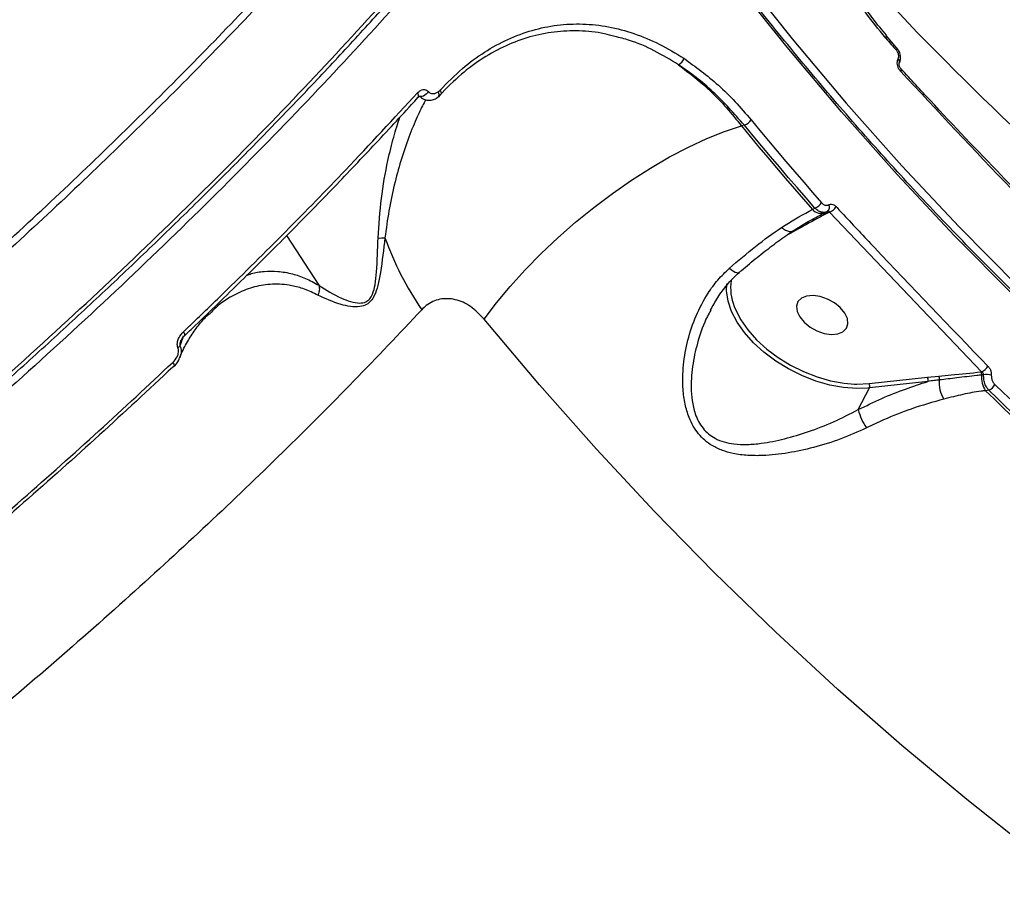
# Model space of a CAD drawing. Header units: millimetres. Extents: x -6523 to 7556, y -5559 to 6101.
# Drawn here: x 1804.3 to 1964, y -1715.6 to -1572.9 of the extents above; entities that cross this region are included whole.
import ezdxf

# ---------------------------------------------------------------- set-up
doc = ezdxf.new("R2010")
doc.units = ezdxf.units.MM
for name, color, linetype in [('DIKOM_ОБЪЕКТ', 7, 'Continuous'), ('DIKOM_РАЗМЕР_ЗОНА', 7, 'Continuous'), ('DIKOM_РАЗМЕР_ОБЪЕКТА', 7, 'Continuous')]:
    doc.layers.add(name, color=color, linetype=linetype)
doc.styles.add('style1', font='arial.ttf', dxfattribs={"width": 0.8})
doc.dimstyles.new('1-50', dxfattribs={"dimtxt": 300, "dimasz": 200, "dimexe": 100, "dimexo": 0, "dimgap": 100, "dimtad": 1, "dimtxsty": 'style1', "dimcen": 200, "dimclrd": 7, "dimclre": 7, "dimclrt": 7, "dimadec": 1, "dimazin": 2, "dimtfac": 1, "dimtmove": 0, "dimatfit": 2, "dimfxl": 0, "dimlwd": 25, "dimlwe": 18, "dimarcsym": 0})

# ---------------------------------------------------------------- blocks, each defined once
blk = doc.blocks.new('*D10')
at = {"layer": 'Defpoints', "color": 0, "transparency": 16777216}
for p in [(-1823.23, 4314.24), (3842.01, -3170.82), (6537.88, -3170.82)]:
    blk.add_point(p, dxfattribs=at)
at = {"layer": 'DIKOM_РАЗМЕР_ОБЪЕКТА', "color": 7, "lineweight": 18, "transparency": 16777216}
for p, q in [((-1823.23, 4314.24), (6637.88, 4314.24)), ((3842.01, -3170.82), (6637.88, -3170.82))]:
    blk.add_line(p, q, dxfattribs=at)
at = {"layer": 'DIKOM_РАЗМЕР_ОБЪЕКТА', "color": 7, "lineweight": 25, "transparency": 16777216}
blk.add_line((6537.88, 3914.24), (6537.88, -2770.82), dxfattribs=at)
at = {"layer": 'DIKOM_РАЗМЕР_ОБЪЕКТА', "color": 7, "transparency": 16777216}
for points in [[(6471.22, 3914.24), (6604.55, 3914.24), (6537.88, 4314.24)], [(6471.22, -2770.82), (6604.55, -2770.82), (6537.88, -3170.82)]]:
    blk.add_solid(points, dxfattribs=at)
at = {"layer": 'DIKOM_РАЗМЕР_ОБЪЕКТА', "color": 7, "transparency": 16777216, "insert": (6304.71, 207.11), "char_height": 300, "attachment_point": 5, "rotation": 90, "style": 'style1'}
blk.add_mtext('7500', dxfattribs=at)
blk = doc.blocks.new('*D11')
at = {"layer": 'Defpoints', "color": 0, "transparency": 16777216}
for p in [(-5022.71, -299.32), (4115.33, -1753.09), (4115.33, -4391.39)]:
    blk.add_point(p, dxfattribs=at)
at = {"layer": 'DIKOM_РАЗМЕР_ОБЪЕКТА', "color": 7, "lineweight": 18, "transparency": 16777216}
for p, q in [((-5022.71, -299.32), (-5022.71, -4491.39)), ((4115.33, -1753.09), (4115.33, -4491.39))]:
    blk.add_line(p, q, dxfattribs=at)
at = {"layer": 'DIKOM_РАЗМЕР_ОБЪЕКТА', "color": 7, "lineweight": 25, "transparency": 16777216}
blk.add_line((-4622.71, -4391.39), (3715.33, -4391.39), dxfattribs=at)
at = {"layer": 'DIKOM_РАЗМЕР_ОБЪЕКТА', "color": 7, "transparency": 16777216}
for points in [[(-4622.71, -4324.73), (-4622.71, -4458.06), (-5022.71, -4391.39)], [(3715.33, -4324.73), (3715.33, -4458.06), (4115.33, -4391.39)]]:
    blk.add_solid(points, dxfattribs=at)
at = {"layer": 'DIKOM_РАЗМЕР_ОБЪЕКТА', "color": 7, "transparency": 16777216, "insert": (-175.12, -4158.22), "char_height": 300, "attachment_point": 5, "style": 'style1'}
blk.add_mtext('9150', dxfattribs=at)
blk = doc.blocks.new('*D12')
at = {"layer": 'Defpoints', "color": 0, "transparency": 16777216}
for p in [(-6522.71, -395.62), (6102.86, -1877.31), (6102.86, -5458.89)]:
    blk.add_point(p, dxfattribs=at)
at = {"layer": 'DIKOM_РАЗМЕР_ЗОНА', "color": 7, "lineweight": 18, "transparency": 16777216}
for p, q in [((-6522.71, -395.62), (-6522.71, -5558.89)), ((6102.86, -1877.31), (6102.86, -5558.89))]:
    blk.add_line(p, q, dxfattribs=at)
at = {"layer": 'DIKOM_РАЗМЕР_ЗОНА', "color": 7, "lineweight": 25, "transparency": 16777216}
blk.add_line((-6122.71, -5458.89), (5702.86, -5458.89), dxfattribs=at)
at = {"layer": 'DIKOM_РАЗМЕР_ЗОНА', "color": 7, "transparency": 16777216}
for points in [[(-6122.71, -5392.23), (-6122.71, -5525.56), (-6522.71, -5458.89)], [(5702.86, -5392.23), (5702.86, -5525.56), (6102.86, -5458.89)]]:
    blk.add_solid(points, dxfattribs=at)
at = {"layer": 'DIKOM_РАЗМЕР_ЗОНА', "color": 7, "transparency": 16777216, "insert": (78.38, -5225.72), "char_height": 300, "attachment_point": 5, "style": 'style1'}
blk.add_mtext('12600', dxfattribs=at)
blk = doc.blocks.new('*D13')
at = {"layer": 'Defpoints', "color": 0, "transparency": 16777216}
for p in [(-2358.18, 6101.03), (4341.71, -4605.15), (7455.88, -4605.15)]:
    blk.add_point(p, dxfattribs=at)
at = {"layer": 'DIKOM_РАЗМЕР_ЗОНА', "color": 7, "lineweight": 18, "transparency": 16777216}
for p, q in [((-2358.18, 6101.03), (7555.88, 6101.03)), ((4341.71, -4605.15), (7555.88, -4605.15))]:
    blk.add_line(p, q, dxfattribs=at)
at = {"layer": 'DIKOM_РАЗМЕР_ЗОНА', "color": 7, "lineweight": 25, "transparency": 16777216}
blk.add_line((7455.88, 5701.03), (7455.88, -4205.15), dxfattribs=at)
at = {"layer": 'DIKOM_РАЗМЕР_ЗОНА', "color": 7, "transparency": 16777216}
for points in [[(7389.22, 5701.03), (7522.55, 5701.03), (7455.88, 6101.03)], [(7389.22, -4205.15), (7522.55, -4205.15), (7455.88, -4605.15)]]:
    blk.add_solid(points, dxfattribs=at)
at = {"layer": 'DIKOM_РАЗМЕР_ЗОНА', "color": 7, "transparency": 16777216, "insert": (7222.71, 375.61), "char_height": 300, "attachment_point": 5, "rotation": 90, "style": 'style1'}
blk.add_mtext('10700', dxfattribs=at)

msp = doc.modelspace()

# ---------------------------------------------------------------- linework, layer by layer
at = {"layer": 'DIKOM_ОБЪЕКТ', "color": 7, "linetype": 'Continuous', "lineweight": 15}
for p, q in [((1946.833, -1577.493), (1945.078, -1575.476)), ((1947.029, -1579.249), (1947.039, -1579.231)), ((1947.217, -1579.938), (1947.226, -1579.919)), ((1947.487, -1580.891), (1947.478, -1580.881)), ((1872.301, -1584.62), (1872.613, -1584.341)), ((1922.058, -1590.022), (1921.574, -1590.136)), ((1933.118, -1603.706), (1933.522, -1603.499)), ((1934.85, -1604.399), (1935.263, -1604.183)), ((1935.221, -1604.206), (1935.535, -1604.045)), ((1935.904, -1604.154), (1935.683, -1604.268)), ((1960.587, -1630.084), (1935.904, -1604.154)), ((1930.839, -1606.872), (1929.472, -1607.615)), ((1852.961, -1616.031), (1847.713, -1607.953)), ((1929.472, -1607.615), (1928.949, -1607.883)), ((1835.152, -1620.715), (1835.082, -1620.783)), ((1942.307, -1632.005), (1951.801, -1630.938)), ((1951.801, -1630.938), (1953.651, -1630.763)), ((1960.486, -1630.095), (1960.587, -1630.084)), ((1940.556, -1636.219), (1942.362, -1632.709)), ((1942.362, -1632.709), (1942.049, -1632.741)), ((1951.856, -1631.642), (1942.362, -1632.709)), ((1961.756, -1633.084), (1961.213, -1633.15))]:
    msp.add_line(p, q, dxfattribs=at)
at = {"layer": 'DIKOM_ОБЪЕКТ', "color": 7, "linetype": 'Continuous', "lineweight": 15, "flags": 128}
for points in [[(1897.42, -1531.693), (1905.102, -1543.137), (1913.067, -1554.343), (1921.309, -1565.304), (1929.822, -1576.013), (1938.602, -1586.463), (1947.642, -1596.646), (1956.937, -1606.556), (1966.48, -1616.187), (1976.266, -1625.532), (1986.287, -1634.586), (1996.537, -1643.342), (2007.01, -1651.794), (2017.698, -1659.937), (2028.596, -1667.766), (2039.694, -1675.275), (2050.987, -1682.46), (2062.467, -1689.316), (2074.126, -1695.839), (2085.956, -1702.023), (2097.951, -1707.866), (2110.101, -1713.362)], [(2109.837, -1715.116), (2097.65, -1709.603), (2085.619, -1703.743), (2073.753, -1697.54), (2062.059, -1690.998), (2050.544, -1684.121), (2039.217, -1676.915), (2028.085, -1669.382), (2017.155, -1661.53), (2006.434, -1653.362), (1995.93, -1644.884), (1985.649, -1636.102), (1975.597, -1627.021), (1965.782, -1617.648), (1956.21, -1607.988), (1946.888, -1598.048), (1937.82, -1587.833), (1929.014, -1577.353), (1920.475, -1566.612), (1912.208, -1555.617), (1904.22, -1544.377), (1896.514, -1532.898)], [(1945.063, -1575.462), (1945.064, -1575.463), (1945.078, -1575.476)], [(1946.792, -1577.904), (1946.842, -1577.794), (1946.87, -1577.693), (1946.876, -1577.606), (1946.859, -1577.534), (1946.833, -1577.493)], [(1947.454, -1581.317), (1947.506, -1581.188), (1947.53, -1581.072), (1947.525, -1580.974), (1947.492, -1580.898), (1947.487, -1580.891)], [(1870.726, -1584.565), (1870.568, -1584.778), (1870.371, -1584.98), (1870.15, -1585.154), (1869.923, -1585.287), (1869.708, -1585.369), (1869.523, -1585.392), (1869.383, -1585.354), (1869.335, -1585.314)], [(1872.301, -1584.62), (1872.369, -1584.804), (1872.406, -1584.983), (1872.411, -1585.151), (1872.383, -1585.299), (1872.323, -1585.421), (1872.235, -1585.513), (1872.23, -1585.516)], [(1872.613, -1584.341), (1872.696, -1584.488), (1872.754, -1584.631), (1872.785, -1584.768), (1872.787, -1584.893), (1872.761, -1585.002), (1872.707, -1585.091), (1872.706, -1585.092)], [(1872.706, -1585.092), (1872.628, -1585.157), (1872.613, -1585.165)], [(1923.147, -1589.17), (1924.554, -1590.874), (1925.967, -1592.572), (1927.386, -1594.263), (1928.813, -1595.947), (1930.246, -1597.625), (1931.686, -1599.295), (1933.132, -1600.959), (1934.585, -1602.617)], [(1879.799, -1621.548), (1881.803, -1618.884), (1884.023, -1616.203), (1886.439, -1613.528), (1889.029, -1610.885), (1891.77, -1608.297), (1894.636, -1605.788), (1897.601, -1603.38), (1900.638, -1601.096), (1903.72, -1598.957), (1906.818, -1596.982), (1909.904, -1595.189), (1912.95, -1593.594), (1915.928, -1592.213), (1918.811, -1591.056), (1921.574, -1590.136)], [(1921.574, -1590.136), (1922.993, -1591.857), (1924.419, -1593.57), (1925.852, -1595.276), (1927.292, -1596.976), (1928.738, -1598.669), (1930.191, -1600.355), (1931.651, -1602.034), (1933.118, -1603.706)], [(1933.522, -1603.499), (1932.065, -1601.838), (1930.616, -1600.17), (1929.173, -1598.496), (1927.736, -1596.814), (1926.306, -1595.126), (1924.884, -1593.432), (1923.467, -1591.73), (1922.058, -1590.022)], [(1928.08, -1606.624), (1928.398, -1606.876), (1928.724, -1607.071), (1929.049, -1607.204), (1929.364, -1607.27), (1929.657, -1607.268), (1929.921, -1607.198), (1930.072, -1607.116)], [(1919.612, -1613.265), (1919.949, -1613.533), (1920.274, -1613.746), (1920.575, -1613.895), (1920.84, -1613.975), (1921.062, -1613.984), (1921.231, -1613.921), (1921.255, -1613.902)], [(1942.049, -1632.741), (1940.328, -1632.802), (1938.167, -1632.641), (1935.925, -1632.229), (1933.653, -1631.576), (1931.4, -1630.695), (1929.215, -1629.607), (1927.145, -1628.334), (1925.238, -1626.906), (1923.533, -1625.352), (1922.068, -1623.707), (1920.877, -1622.007), (1919.983, -1620.29), (1919.408, -1618.593), (1919.164, -1616.952), (1919.202, -1615.772)], [(1937.634, -1619.655), (1936.674, -1618.877), (1935.553, -1618.258), (1934.364, -1617.848), (1933.201, -1617.682), (1932.159, -1617.771), (1931.323, -1618.109), (1930.76, -1618.669), (1930.515, -1619.405), (1930.61, -1620.258), (1931.035, -1621.158), (1931.757, -1622.032), (1932.717, -1622.811), (1933.838, -1623.43), (1935.028, -1623.839), (1936.19, -1624.006), (1937.232, -1623.916), (1938.068, -1623.578), (1938.631, -1623.018), (1938.876, -1622.282), (1938.781, -1621.429), (1938.356, -1620.529), (1937.634, -1619.655)], [(1920.401, -1619.453), (1920.607, -1619.962), (1921.473, -1621.628), (1922.628, -1623.276), (1924.048, -1624.871), (1925.701, -1626.377), (1927.551, -1627.763), (1929.558, -1628.997), (1931.677, -1630.052), (1933.862, -1630.906), (1936.065, -1631.539), (1938.239, -1631.939), (1939.936, -1632.084)], [(2025.757, -1746.224), (2014.038, -1739.203), (2002.494, -1731.874), (1991.131, -1724.241), (1979.955, -1716.309), (1968.973, -1708.082), (1958.191, -1699.564), (1947.613, -1690.76), (1937.247, -1681.675), (1927.098, -1672.313), (1917.172, -1662.68), (1907.473, -1652.782), (1898.008, -1642.623), (1888.782, -1632.21), (1879.799, -1621.548)], [(1830.841, -1624.225), (1830.856, -1624.27), (1830.897, -1624.349)], [(1830.932, -1623.573), (1831.021, -1623.726), (1831.085, -1623.871), (1831.121, -1624.005), (1831.129, -1624.121), (1831.108, -1624.215), (1831.06, -1624.281)], [(1829.211, -1628.547), (1829.296, -1628.692), (1829.359, -1628.83), (1829.398, -1628.958), (1829.411, -1629.071), (1829.398, -1629.164), (1829.359, -1629.235), (1829.348, -1629.247)], [(1829.348, -1629.247), (1829.297, -1629.282), (1829.212, -1629.302)], [(1939.936, -1632.084), (1940.334, -1632.095), (1942.307, -1632.005)]]:
    msp.add_lwpolyline(points, dxfattribs=at)
at = {"layer": 'DIKOM_ОБЪЕКТ', "color": 7, "linetype": 'Continuous', "lineweight": 15}
for centre, radius, start, end in [((2280.391, -1255.911), 459.181, 221.0724, 238.2067), ((1944.729, -1575.646), 0.388, 322.03525, 25.98152), ((2298.204, -1270.242), 467.061, 220.87388, 221.20223), ((1910.775, -1578.817), 1.491, 291.9771, 346.59945), ((1946.615, -1579.731), 0.635, 340.22499, 49.27372), ((1946.622, -1579.713), 0.638, 341.14359, 49.22227), ((1868.497, -1585.206), 0.63, 329.0835, 43.62458), ((1921.31, -1587.944), 2.208, 289.785, 326.28203), ((1932.741, -1601.474), 2.17, 291.09834, 328.23437), ((1934.523, -1602.467), 1.874, 221.41731, 291.89253), ((1935.412, -1604.522), 0.371, 43.1838, 112.28665), ((1935.074, -1603.369), 0.824, 307.48563, 30.80457), ((1935.139, -1602.218), 2.082, 291.55823, 330.38093), ((1930.518, -1607.235), 0.484, 48.52596, 76.06196), ((1862.897, -1601.532), 6.817, 267.09325, 276.53525), ((1910.333, -1591.816), 49.488, 199.46297, 214.70677), ((1928.042, -1616.402), 8.227, 172.04801, 201.76509), ((1829.461, -1625.24), 1.088, 302.20213, 326.75426), ((1959.709, -1628.083), 2.185, 293.6888, 330.59545), ((1951.171, -1631.341), 0.748, 336.28479, 32.65797), ((1952.968, -1631.16), 0.79, 341.97509, 30.20028), ((1958.518, -1631.897), 4.824, 174.13774, 212.73775), ((1959.831, -1630.505), 0.772, 353.28431, 32.03355), ((1964.419, -1631.026), 3.845, 173.56963, 213.52698), ((1961.392, -1633.233), 2.715, 73.38484, 100.01437), ((1941.677, -1632.408), 0.748, 336.28726, 32.61994), ((1960.9, -1631.178), 2.089, 294.19146, 332.71071), ((2308.702, -1274.456), 497.607, 225.95551, 233.03763), ((2308.208, -1274.588), 498.971, 225.93927, 233.05351), ((2308.374, -1274.725), 498.563, 225.95425, 233.0386), ((1949.9, -1633.871), 9.634, 194.10617, 213.608)]:
    msp.add_arc(centre, radius, start, end, dxfattribs=at)
for points, knots in [([(1710.601, -1608.047), (1715.413, -1604.09), (1725.037, -1596.175), (1739.001, -1584.091), (1752.584, -1571.878), (1766.174, -1559.117), (1779.639, -1545.877), (1792.861, -1532.199), (1805.482, -1518.429), (1817.429, -1504.615), (1828.641, -1490.811), (1838.761, -1477.465), (1847.807, -1464.617), (1855.82, -1452.287), (1863.029, -1440.136), (1869.372, -1428.219), (1874.804, -1416.587), (1879.301, -1405.255), (1882.795, -1394.289), (1885.254, -1383.69), (1886.599, -1373.637), (1886.824, -1364.353), (1885.947, -1355.903), (1884.412, -1348.959), (1882.737, -1345.055), (1882.056, -1343.467)], [0, 0, 0, 0, 0.0400048, 0.0800096, 0.1204125, 0.1608154, 0.2054798, 0.2501788, 0.2948426, 0.3408233, 0.3868418, 0.4328217, 0.476081, 0.5193729, 0.5626315, 0.6071388, 0.651682, 0.6961891, 0.742306, 0.7884231, 0.8352025, 0.8819818, 0.9259178, 0.9698883, 1, 1, 1, 1]), ([(1702.668, -1709.163), (1706.398, -1706.541), (1716.522, -1699.424), (1732.738, -1687.532), (1751.154, -1673.451), (1769.08, -1659.118), (1786.44, -1644.607), (1803.152, -1629.985), (1819.156, -1615.295), (1834.412, -1600.562), (1848.908, -1585.811), (1862.609, -1571.088), (1875.449, -1556.46), (1887.369, -1541.998), (1898.322, -1527.746), (1908.271, -1513.735), (1917.219, -1499.981), (1925.147, -1486.526), (1932.021, -1473.432), (1937.805, -1460.76), (1942.472, -1448.554), (1945.995, -1436.842), (1948.378, -1425.64), (1949.666, -1414.956), (1949.702, -1404.926), (1949.25, -1398.177), (1948.45, -1394.982), (1948.382, -1394.71)], [0, 0, 0, 0, 0.0245701, 0.0666936, 0.1089496, 0.1512736, 0.1935975, 0.2358536, 0.277977, 0.3201005, 0.3623564, 0.4046804, 0.4470042, 0.4892603, 0.5313838, 0.5735066, 0.6157623, 0.6580857, 0.700409, 0.7426646, 0.7847876, 0.8269108, 0.8691669, 0.9114903, 0.953814, 0.99607, 1, 1, 1, 1]), ([(1719.217, -1698.161), (1721.356, -1696.611), (1726.594, -1692.818), (1734.798, -1686.711), (1743.826, -1679.866), (1752.702, -1672.984), (1761.434, -1666.065), (1770.025, -1659.106), (1778.477, -1652.106), (1786.793, -1645.063), (1794.975, -1637.974), (1803.025, -1630.837), (1810.946, -1623.651), (1818.73, -1616.42), (1826.353, -1609.17), (1833.781, -1601.929), (1840.995, -1594.718), (1847.99, -1587.539), (1854.772, -1580.391), (1861.342, -1573.27), (1867.703, -1566.173), (1873.857, -1559.1), (1879.806, -1552.048), (1885.55, -1545.015), (1891.093, -1537.999), (1896.43, -1531.001), (1901.552, -1524.038), (1906.433, -1517.14), (1911.057, -1510.331), (1915.418, -1503.619), (1919.519, -1497), (1923.362, -1490.472), (1926.951, -1484.032), (1930.284, -1477.678), (1933.364, -1471.409), (1936.19, -1465.223), (1938.763, -1459.118), (1941.084, -1453.092), (1943.146, -1447.158), (1944.943, -1441.338), (1946.464, -1435.654), (1947.708, -1430.118), (1948.675, -1424.728), (1949.365, -1419.482), (1949.781, -1414.379), (1949.92, -1409.417), (1949.793, -1404.592), (1949.361, -1399.922), (1948.944, -1396.721), (1948.591, -1395.121), (1948.56, -1394.983)], [0, 0, 0, 0, 0.0148391, 0.0363255, 0.0577124, 0.0790248, 0.100287, 0.1215228, 0.142757, 0.1640091, 0.1853, 0.2066536, 0.228095, 0.2496477, 0.2712483, 0.2927749, 0.3141948, 0.3355338, 0.356815, 0.3780639, 0.3993039, 0.4205573, 0.4418429, 0.4631846, 0.4846069, 0.5061339, 0.5277484, 0.5493324, 0.5707976, 0.5921746, 0.6134879, 0.6347617, 0.656021, 0.6772888, 0.6985818, 0.719924, 0.7413394, 0.7628519, 0.7844716, 0.8060882, 0.8276031, 0.8490186, 0.8703575, 0.891642, 0.9128938, 0.9341347, 0.9553851, 0.9766598, 0.9979803, 1, 1, 1, 1]), ([(1945.035, -1575.885), (1943.847, -1574.433), (1941.472, -1571.529), (1938.372, -1566.7), (1935.663, -1561.643), (1933.367, -1556.416), (1931.448, -1551), (1929.935, -1545.462), (1928.821, -1539.88), (1928.107, -1534.328), (1927.802, -1528.885), (1927.883, -1523.622), (1928.33, -1518.634), (1929.135, -1514.004), (1930.233, -1509.728), (1931.214, -1507.229), (1931.704, -1505.981)], [0, 0, 0, 0, 0.0751068, 0.1502139, 0.2212824, 0.2925773, 0.3636447, 0.4347705, 0.5061227, 0.5772485, 0.6483401, 0.7196591, 0.7907512, 0.8604277, 0.930319, 1, 1, 1, 1]), ([(1945.136, -1575.402), (1944.771, -1574.981), (1943.611, -1573.648), (1941.78, -1571.171), (1939.652, -1567.996), (1937.665, -1564.621), (1935.831, -1561.091), (1934.17, -1557.438), (1932.698, -1553.7), (1931.426, -1549.911), (1930.363, -1546.109), (1929.517, -1542.324), (1928.88, -1538.573), (1928.434, -1534.852), (1928.171, -1531.15), (1928.091, -1527.478), (1928.196, -1523.864), (1928.482, -1520.343), (1928.947, -1516.952), (1929.579, -1513.721), (1930.383, -1510.708), (1931.104, -1508.468), (1931.603, -1507.324), (1931.733, -1507.025)], [0, 0, 0, 0, 0.023156, 0.0733969, 0.1241361, 0.1752391, 0.2265349, 0.2778002, 0.3288161, 0.3794158, 0.4294642, 0.4788809, 0.5276413, 0.5763365, 0.6256829, 0.6756977, 0.7262872, 0.7773123, 0.8286044, 0.8799619, 0.9311453, 0.9819857, 1, 1, 1, 1]), ([(1896.514, -1532.898), (1894.405, -1535.661), (1888.721, -1543.105), (1878.689, -1555.396), (1866.235, -1569.765), (1852.788, -1584.381), (1838.372, -1599.197), (1823.009, -1614.169), (1807.038, -1628.965), (1790.529, -1643.538), (1773.561, -1657.849), (1755.857, -1672.131), (1737.448, -1686.33), (1718.383, -1700.395), (1699.08, -1714.017), (1679.612, -1727.159), (1660.054, -1739.795), (1640.085, -1752.133), (1619.76, -1764.114), (1599.141, -1775.688), (1578.683, -1786.601), (1558.452, -1796.828), (1538.508, -1806.366), (1518.526, -1815.369), (1498.576, -1823.781), (1478.728, -1831.559), (1459.421, -1838.531), (1440.707, -1844.692), (1422.627, -1850.056), (1404.885, -1854.709), (1387.558, -1858.604), (1370.72, -1861.708), (1355.418, -1863.859), (1341.577, -1865.189), (1329.099, -1865.834), (1317.183, -1865.868), (1305.871, -1865.283), (1295.282, -1864.088), (1285.464, -1862.291), (1277.316, -1860.2), (1272.608, -1858.55), (1270.691, -1857.879)], [0, 0, 0, 0, 0.01565226, 0.04216821, 0.06870456, 0.09522035, 0.1225065, 0.14981457, 0.17710085, 0.20361671, 0.23015307, 0.25666881, 0.28395493, 0.31126326, 0.33854925, 0.36506512, 0.39160119, 0.41811705, 0.44540335, 0.47271155, 0.49999758, 0.52651341, 0.55304974, 0.57956567, 0.60685169, 0.6341598, 0.66144598, 0.68796179, 0.71449806, 0.74101385, 0.76829978, 0.79560821, 0.82289417, 0.84597237, 0.86907736, 0.89218249, 0.91550648, 0.9388305, 0.96156391, 0.98434868, 1, 1, 1, 1]), ([(2109.687, -1714.524), (2107.734, -1713.664), (2102.067, -1711.169), (2092.781, -1706.818), (2081.878, -1701.377), (2071.114, -1695.649), (2060.495, -1689.642), (2050.025, -1683.356), (2039.712, -1676.797), (2029.559, -1669.968), (2019.574, -1662.872), (2009.761, -1655.514), (2000.125, -1647.897), (1990.672, -1640.026), (1981.407, -1631.904), (1972.336, -1623.536), (1963.462, -1614.928), (1954.791, -1606.083), (1946.328, -1597.006), (1938.077, -1587.702), (1930.042, -1578.177), (1922.229, -1568.435), (1914.64, -1558.482), (1907.284, -1548.321), (1901.303, -1539.643), (1897.807, -1534.327), (1896.619, -1532.521)], [0, 0, 0, 0, 0.0228174, 0.0662202, 0.1096236, 0.1530271, 0.1964308, 0.2398337, 0.2832367, 0.3266401, 0.3700427, 0.4134453, 0.4568475, 0.5002494, 0.5436513, 0.5870527, 0.6304542, 0.6738553, 0.7172557, 0.7606562, 0.8040563, 0.8474558, 0.890855, 0.9342543, 0.9776531, 1, 1, 1, 1]), ([(1796.045, -1614.714), (1800.035, -1611.081), (1808.015, -1603.815), (1819.505, -1592.851), (1830.66, -1581.855), (1837.731, -1574.519), (1841.266, -1570.851)], [0, 0, 0, 0, 0.2491218, 0.4982429, 0.7491201, 1, 1, 1, 1]), ([(1842.162, -1571.582), (1838.647, -1575.23), (1831.617, -1582.525), (1820.478, -1593.513), (1808.949, -1604.519), (1800.902, -1611.848), (1796.879, -1615.512)], [0, 0, 0, 0, 0.2491213, 0.4982421, 0.7491224, 1, 1, 1, 1]), ([(1872.613, -1584.341), (1873.804, -1583.126), (1876.094, -1580.787), (1879.822, -1578.077), (1883.621, -1575.987), (1887.579, -1574.512), (1891.652, -1573.684), (1895.798, -1573.495), (1899.972, -1573.942), (1904.129, -1575.052), (1908.242, -1576.735), (1910.899, -1578.354), (1912.225, -1579.163)], [0, 0, 0, 0, 0.107081, 0.205971, 0.3051834, 0.4040755, 0.5033345, 0.6029145, 0.7021767, 0.8013466, 0.9008328, 1, 1, 1, 1]), ([(1901.006, -1575.618), (1900.444, -1575.457), (1898.527, -1574.91), (1895.23, -1574.638), (1891.169, -1574.786), (1887.178, -1575.596), (1883.301, -1577.032), (1879.582, -1579.073), (1875.932, -1581.721), (1873.691, -1584.008), (1872.526, -1585.197)], [0, 0, 0, 0, 0.0554358, 0.1890308, 0.3230575, 0.4566515, 0.5896418, 0.7230566, 0.8560422, 1, 1, 1, 1]), ([(1911.333, -1580.2), (1910.032, -1579.411), (1907.427, -1577.83), (1903.956, -1576.334), (1901.8, -1575.81), (1901.006, -1575.618)], [0, 0, 0, 0, 0.3863477, 0.7739371, 1, 1, 1, 1]), ([(1947.039, -1579.231), (1947.045, -1579.218), (1947.087, -1579.129), (1947.136, -1578.929), (1947.128, -1578.655), (1947.066, -1578.377), (1946.962, -1578.124), (1946.845, -1577.972), (1946.792, -1577.904)], [0, 0, 0, 0, 0.0340422, 0.2523471, 0.470565, 0.5980296, 0.81931, 1, 1, 1, 1]), ([(1947.224, -1579.921), (1947.225, -1579.92), (1947.342, -1579.757), (1947.423, -1579.315), (1947.417, -1578.638), (1947.208, -1577.973), (1946.931, -1577.651), (1946.815, -1577.515)], [0, 0, 0, 0, 0.0024741, 0.241461, 0.5075807, 0.79314, 1, 1, 1, 1]), ([(1911.333, -1580.2), (1913.119, -1581.572), (1915.825, -1583.649), (1919.183, -1587.164), (1920.777, -1589.146), (1921.574, -1590.136)], [0, 0, 0, 0, 0.4927902, 0.7463973, 1, 1, 1, 1]), ([(1922.058, -1590.022), (1920.398, -1588.153), (1917.885, -1585.323), (1914.22, -1582.212), (1912.295, -1580.871), (1911.333, -1580.2)], [0, 0, 0, 0, 0.4928038, 0.7463954, 1, 1, 1, 1]), ([(1912.225, -1579.163), (1914.12, -1580.541), (1916.99, -1582.63), (1920.578, -1586.172), (1922.291, -1588.17), (1923.147, -1589.17)], [0, 0, 0, 0, 0.4927656, 0.7463806, 1, 1, 1, 1]), ([(1947.454, -1581.317), (1947.353, -1581.19), (1947.15, -1580.936), (1946.957, -1580.443), (1946.878, -1579.942), (1946.914, -1579.53), (1946.997, -1579.328), (1947.029, -1579.249)], [0, 0, 0, 0, 0.2182628, 0.4367392, 0.6530427, 0.865775, 1, 1, 1, 1]), ([(1947.479, -1580.879), (1947.47, -1580.87), (1947.432, -1580.833), (1947.347, -1580.709), (1947.258, -1580.521), (1947.202, -1580.321), (1947.183, -1580.141), (1947.193, -1580.005), (1947.216, -1579.941), (1947.214, -1579.944), (1947.213, -1579.945)], [0, 0, 0, 0, 0.0436131, 0.1959423, 0.355359, 0.513105, 0.6490632, 0.7900614, 0.9401528, 1, 1, 1, 1]), ([(1971.865, -1606.99), (1971.436, -1606.55), (1969.293, -1604.351), (1961.041, -1595.832), (1953.416, -1587.687), (1947.454, -1581.317)], [0, 0, 0, 0, 0.0517122, 0.2585565, 1, 1, 1, 1]), ([(1971.922, -1606.551), (1969.195, -1603.755), (1962.557, -1596.949), (1954.43, -1588.384), (1949.097, -1582.597), (1947.509, -1580.874)], [0, 0, 0, 0, 0.3287928, 0.8001861, 1, 1, 1, 1]), ([(1830.932, -1623.573), (1831.368, -1623.157), (1833.549, -1621.076), (1839.158, -1615.658), (1847.568, -1607.32), (1858.168, -1596.454), (1865.093, -1588.953), (1868.952, -1584.772)], [0, 0, 0, 0, 0.03215755, 0.1607944, 0.41828286, 0.67577512, 1, 1, 1, 1]), ([(1868.952, -1584.772), (1868.994, -1584.729), (1869.19, -1584.525), (1869.568, -1584.288), (1870.043, -1584.216), (1870.435, -1584.309), (1870.629, -1584.48), (1870.726, -1584.565)], [0, 0, 0, 0, 0.0843212, 0.4026288, 0.6518418, 0.8255135, 1, 1, 1, 1]), ([(1870.726, -1584.565), (1870.826, -1584.654), (1871.028, -1584.831), (1871.44, -1584.928), (1871.881, -1584.874), (1872.168, -1584.7), (1872.301, -1584.62)], [0, 0, 0, 0, 0.2096485, 0.418167, 0.7298097, 1, 1, 1, 1]), ([(1872.1, -1585.604), (1872.221, -1585.525), (1872.441, -1585.382), (1872.606, -1585.168), (1872.68, -1585.071)], [0, 0, 0, 0, 0.549773, 1, 1, 1, 1]), ([(1831.045, -1624.277), (1831.644, -1623.711), (1834.787, -1620.741), (1840.294, -1615.364), (1847.543, -1608.161), (1854.571, -1600.981), (1861.381, -1593.822), (1866.196, -1588.669), (1868.681, -1585.908), (1869.028, -1585.522)], [0, 0, 0, 0, 0.0437626, 0.2298263, 0.4154637, 0.6004612, 0.7850262, 0.9699874, 1, 1, 1, 1]), ([(1870.313, -1585.881), (1870.215, -1586.05), (1869.794, -1586.781), (1868.835, -1588.784), (1867.541, -1591.902), (1866.245, -1595.679), (1865.151, -1599.726), (1864.26, -1603.923), (1863.868, -1606.846), (1863.673, -1608.305)], [0, 0, 0, 0, 0.04212215, 0.18127844, 0.35045782, 0.51981438, 0.67956173, 0.84000573, 1, 1, 1, 1]), ([(1869.048, -1585.54), (1869.103, -1585.478), (1869.229, -1585.336), (1869.356, -1585.322), (1869.344, -1585.319), (1869.341, -1585.318)], [0, 0, 0, 0, 0.3665613, 0.8514602, 1, 1, 1, 1]), ([(1869.334, -1585.313), (1869.333, -1585.312), (1869.331, -1585.311), (1869.344, -1585.325), (1869.358, -1585.349), (1869.364, -1585.359)], [0, 0, 0, 0, 0.4621936, 0.7789758, 1, 1, 1, 1]), ([(1869.336, -1585.314), (1869.338, -1585.316), (1869.493, -1585.535), (1869.947, -1585.818), (1870.661, -1586.022), (1871.389, -1585.943), (1871.922, -1585.756), (1872.165, -1585.543), (1872.218, -1585.497)], [0, 0, 0, 0, 0.00304991, 0.23927452, 0.46482303, 0.69064604, 0.93278911, 1, 1, 1, 1]), ([(1862.552, -1608.34), (1862.696, -1606.185), (1862.989, -1601.82), (1863.979, -1596.342), (1865.061, -1591.915), (1865.749, -1589.775), (1866.085, -1588.728)], [0, 0, 0, 0, 0.2949454, 0.597485, 0.8032251, 1, 1, 1, 1]), ([(1934.585, -1602.617), (1934.696, -1602.723), (1934.917, -1602.935), (1935.3, -1603.063), (1935.592, -1603.041), (1935.741, -1602.968), (1935.781, -1602.948)], [0, 0, 0, 0, 0.29688, 0.59407691, 0.88943358, 1, 1, 1, 1]), ([(1928.08, -1606.624), (1929.614, -1605.692), (1931.353, -1604.637), (1932.932, -1603.804), (1933.118, -1603.706)], [0, 0, 0, 0, 0.8821389, 1, 1, 1, 1]), ([(1935.683, -1604.268), (1935.249, -1604.492), (1933.608, -1605.337), (1932.012, -1606.222), (1930.839, -1606.872)], [0, 0, 0, 0, 0.2647056, 1, 1, 1, 1]), ([(1935.575, -1604.023), (1935.507, -1604.056), (1935.257, -1604.179), (1934.76, -1604.221), (1934.102, -1604.016), (1933.715, -1603.671), (1933.522, -1603.499)], [0, 0, 0, 0, 0.1106154, 0.4063065, 0.7034641, 1, 1, 1, 1]), ([(1935.904, -1604.154), (1935.875, -1604.116), (1935.819, -1604.04), (1935.712, -1603.99), (1935.629, -1603.996), (1935.585, -1604.018), (1935.575, -1604.023)], [0, 0, 0, 0, 0.3131832, 0.6195706, 0.9170925, 1, 1, 1, 1]), ([(1935.781, -1602.948), (1935.812, -1602.932), (1935.95, -1602.862), (1936.228, -1602.828), (1936.611, -1602.942), (1936.836, -1603.145), (1936.949, -1603.247)], [0, 0, 0, 0, 0.0855474, 0.38937052, 0.69482692, 1, 1, 1, 1]), ([(1936.949, -1603.247), (1937.363, -1603.692), (1939.435, -1605.915), (1947.557, -1614.584), (1955.436, -1622.752), (1961.613, -1629.156)], [0, 0, 0, 0, 0.0512237, 0.2561281, 1, 1, 1, 1]), ([(1930.072, -1607.117), (1930.754, -1606.685), (1932.246, -1605.739), (1933.94, -1604.865), (1934.828, -1604.41), (1934.971, -1604.337)], [0, 0, 0, 0, 0.41384527, 0.90565355, 1, 1, 1, 1]), ([(1919.612, -1613.265), (1921.039, -1612.041), (1923.927, -1609.564), (1926.685, -1607.611), (1928.08, -1606.624)], [0, 0, 0, 0, 0.4942344, 1, 1, 1, 1]), ([(1921.256, -1613.904), (1921.368, -1613.806), (1922.329, -1612.964), (1924.131, -1611.476), (1926.629, -1609.534), (1928.611, -1608.091), (1929.732, -1607.353), (1930.065, -1607.134)], [0, 0, 0, 0, 0.0370457, 0.3182694, 0.5996898, 0.8810501, 1, 1, 1, 1]), ([(1863.673, -1608.305), (1863.453, -1610.184), (1863.147, -1612.783), (1862.577, -1615.959), (1862.073, -1617.564), (1861.419, -1618.615), (1860.606, -1619.269), (1859.435, -1619.587), (1858.019, -1619.499), (1855.6, -1618.946), (1853.98, -1618.187), (1852.787, -1617.628)], [0, 0, 0, 0, 0.231129, 0.3196885, 0.3914263, 0.4367125, 0.4822444, 0.5456884, 0.6388331, 0.7342169, 1, 1, 1, 1]), ([(1852.966, -1616.043), (1852.968, -1616.044), (1854.071, -1616.802), (1855.723, -1617.765), (1858.039, -1618.709), (1859.376, -1618.977), (1860.482, -1618.841), (1861.222, -1618.294), (1861.77, -1617.314), (1862.114, -1615.782), (1862.408, -1612.696), (1862.491, -1610.176), (1862.552, -1608.34)], [0, 0, 0, 0, 0.00031615, 0.27421488, 0.36913801, 0.46353981, 0.52354685, 0.5648618, 0.60618476, 0.67472544, 0.76301143, 1, 1, 1, 1]), ([(1841.258, -1614.384), (1841.49, -1614.298), (1842.363, -1613.974), (1844.024, -1613.729), (1846.245, -1613.692), (1848.5, -1614.088), (1850.734, -1614.821), (1852.216, -1615.626), (1852.961, -1616.031)], [0, 0, 0, 0, 0.0712138, 0.2674762, 0.4677873, 0.6680202, 0.8332588, 1, 1, 1, 1]), ([(1941.876, -1639.203), (1940.511, -1639.818), (1937.728, -1641.073), (1933.405, -1642.395), (1929.14, -1643.323), (1925.572, -1643.719), (1922.582, -1643.702), (1920.384, -1643.425), (1918.448, -1642.882), (1916.47, -1641.957), (1914.477, -1640.257), (1913.094, -1637.802), (1912.368, -1635.308), (1911.98, -1632.431), (1912.064, -1628.919), (1912.79, -1624.886), (1914.119, -1620.929), (1915.838, -1617.675), (1917.706, -1615.104), (1918.973, -1613.881), (1919.612, -1613.265)], [0, 0, 0, 0, 0.0741107, 0.1510367, 0.2205971, 0.291725, 0.334333, 0.3775442, 0.4100568, 0.4432604, 0.4962508, 0.5490824, 0.5885334, 0.6289758, 0.6961128, 0.7650054, 0.835432, 0.9076268, 0.9534362, 1, 1, 1, 1]), ([(1916.567, -1620.058), (1916.935, -1619.371), (1917.718, -1617.908), (1919.209, -1615.955), (1920.415, -1614.585), (1921.157, -1614.009), (1921.263, -1613.927)], [0, 0, 0, 0, 0.2955108, 0.629682, 0.9472434, 1, 1, 1, 1]), ([(1852.787, -1617.628), (1852.055, -1617.28), (1850.59, -1616.583), (1848.101, -1615.946), (1845.355, -1615.739), (1842.455, -1616.195), (1839.477, -1617.349), (1837.014, -1618.82), (1835.603, -1620.256), (1835.152, -1620.715)], [0, 0, 0, 0, 0.1000395, 0.200142, 0.3605475, 0.5214976, 0.6822225, 0.8985171, 1, 1, 1, 1]), ([(1852.966, -1616.043), (1852.995, -1616.302), (1853.047, -1616.779), (1852.909, -1617.327), (1852.804, -1617.586), (1852.787, -1617.628)], [0, 0, 0, 0, 0.49949844, 0.92048055, 1, 1, 1, 1]), ([(1852.961, -1616.031), (1852.962, -1616.032), (1852.963, -1616.035), (1852.966, -1616.039), (1852.966, -1616.042), (1852.966, -1616.043)], [0, 0, 0, 0, 0.3853555, 0.7917851, 1, 1, 1, 1]), ([(1879.799, -1621.548), (1879.079, -1620.799), (1877.658, -1619.32), (1875.115, -1618.204), (1872.598, -1618.113), (1870.749, -1618.922), (1869.889, -1619.76), (1869.65, -1619.993)], [0, 0, 0, 0, 0.2385227, 0.4713391, 0.6967998, 0.9159898, 1, 1, 1, 1]), ([(1869.65, -1619.993), (1866.017, -1623.844), (1858.745, -1631.551), (1847.107, -1643.176), (1834.972, -1654.811), (1822.144, -1666.589), (1808.633, -1678.483), (1794.447, -1690.465), (1779.81, -1702.339), (1764.326, -1714.409), (1747.985, -1726.63), (1730.803, -1738.946), (1713.107, -1751.101), (1694.939, -1763.043), (1676.352, -1774.723), (1657.776, -1785.869), (1639.277, -1796.457), (1620.916, -1806.474), (1602.371, -1816.096), (1583.699, -1825.268), (1564.964, -1833.949), (1546.595, -1841.938), (1528.645, -1849.226), (1511.16, -1855.818), (1493.837, -1861.827), (1476.747, -1867.205), (1459.955, -1871.918), (1444.893, -1875.603), (1431.483, -1878.421), (1419.584, -1880.544), (1408.048, -1882.208), (1396.92, -1883.404), (1386.246, -1884.13), (1376.031, -1884.377), (1366.236, -1884.182), (1360.12, -1883.649), (1357.062, -1883.382)], [0, 0, 0, 0, 0.0277653, 0.0555639, 0.0833623, 0.1111276, 0.1400314, 0.1689729, 0.1979142, 0.226818, 0.2582448, 0.2896958, 0.3211226, 0.3534673, 0.3858386, 0.4181832, 0.4495061, 0.4808532, 0.5121759, 0.5444125, 0.5766757, 0.6089125, 0.6401611, 0.6714336, 0.7026822, 0.734841, 0.7670266, 0.7991857, 0.8241463, 0.8491072, 0.8742669, 0.8994269, 0.9244694, 0.9495121, 0.9747561, 1, 1, 1, 1]), ([(1916.604, -1620.078), (1916.414, -1620.406), (1915.536, -1621.927), (1914.54, -1624.842), (1913.606, -1628.713), (1913.33, -1632.034), (1913.523, -1634.789), (1914.041, -1637.098), (1915.198, -1639.367), (1916.974, -1640.821), (1918.75, -1641.519), (1920.513, -1641.86), (1922.541, -1641.926), (1925.288, -1641.681), (1928.608, -1641.007), (1932.536, -1639.813), (1936.595, -1638.254), (1939.223, -1636.904), (1940.556, -1636.219)], [0, 0, 0, 0, 0.0238815, 0.1105507, 0.1901165, 0.2713479, 0.3162371, 0.3621698, 0.4200032, 0.4775448, 0.5137154, 0.5510049, 0.6004098, 0.6506562, 0.7337327, 0.8185063, 0.9079318, 1, 1, 1, 1]), ([(1830.296, -1627.832), (1830.438, -1627.494), (1830.919, -1626.35), (1831.88, -1624.654), (1833.185, -1622.747), (1834.275, -1621.419), (1834.952, -1620.818), (1835.108, -1620.679)], [0, 0, 0, 0, 0.1099811, 0.3719632, 0.6406408, 0.916879, 1, 1, 1, 1]), ([(1830.041, -1626.16), (1830.021, -1626.111), (1829.954, -1625.953), (1829.908, -1625.601), (1829.977, -1625.084), (1830.27, -1624.323), (1830.669, -1623.871), (1830.932, -1623.573)], [0, 0, 0, 0, 0.0555524, 0.1784095, 0.3495804, 0.5729152, 1, 1, 1, 1]), ([(1830.809, -1624.6), (1830.78, -1624.681), (1830.635, -1625.09), (1830.489, -1625.504), (1830.372, -1625.836)], [0, 0, 0, 0, 0.1956263, 1, 1, 1, 1]), ([(1830.44, -1625.234), (1830.443, -1625.223), (1830.486, -1625.055), (1830.682, -1624.7), (1830.926, -1624.444), (1831.073, -1624.29)], [0, 0, 0, 0, 0.0285981, 0.4162767, 1, 1, 1, 1]), ([(1829.211, -1628.547), (1829.464, -1628.266), (1829.838, -1627.85), (1830.108, -1627.148), (1830.17, -1626.68), (1830.124, -1626.353), (1830.06, -1626.205), (1830.041, -1626.16)], [0, 0, 0, 0, 0.4385418, 0.6486831, 0.8192796, 0.9452266, 1, 1, 1, 1]), ([(1830.372, -1625.836), (1830.404, -1625.91), (1830.509, -1626.147), (1830.597, -1626.642), (1830.561, -1627.264), (1830.393, -1627.66), (1830.319, -1627.835)], [0, 0, 0, 0, 0.1200739, 0.3891198, 0.7306379, 1, 1, 1, 1]), ([(1830.443, -1625.235), (1830.43, -1625.271), (1830.387, -1625.385), (1830.352, -1625.563), (1830.343, -1625.74), (1830.366, -1625.816), (1830.372, -1625.836)], [0, 0, 0, 0, 0.2122579, 0.6647125, 0.9124437, 1, 1, 1, 1]), ([(1829.339, -1629.238), (1829.415, -1629.17), (1829.735, -1628.881), (1830.096, -1628.413), (1830.268, -1627.96), (1830.315, -1627.833)], [0, 0, 0, 0, 0.18095606, 0.77132793, 1, 1, 1, 1]), ([(1778.963, -1672.607), (1783.342, -1668.989), (1792.1, -1661.753), (1804.826, -1650.763), (1817.262, -1639.694), (1825.228, -1632.263), (1829.211, -1628.547)], [0, 0, 0, 0, 0.2491023, 0.4981991, 0.7490997, 1, 1, 1, 1]), ([(1829.212, -1629.302), (1825.266, -1632.982), (1817.374, -1640.343), (1804.998, -1651.362), (1792.272, -1662.353), (1783.469, -1669.625), (1779.068, -1673.261)], [0, 0, 0, 0, 0.2490995, 0.4981998, 0.7491009, 1, 1, 1, 1]), ([(1961.613, -1629.156), (1961.641, -1629.186), (1961.777, -1629.332), (1961.979, -1629.653), (1962.154, -1630.141), (1962.164, -1630.467), (1962.168, -1630.631)], [0, 0, 0, 0, 0.0810684, 0.3908804, 0.6951173, 1, 1, 1, 1]), ([(1953.719, -1631.404), (1953.444, -1631.436), (1952.82, -1631.508), (1952.202, -1631.594), (1951.856, -1631.642)], [0, 0, 0, 0, 0.4402802, 1, 1, 1, 1]), ([(1953.651, -1630.763), (1954.32, -1630.706), (1956.616, -1630.512), (1958.881, -1630.268), (1960.486, -1630.095)], [0, 0, 0, 0, 0.2911654, 1, 1, 1, 1]), ([(1960.598, -1630.595), (1960.331, -1630.625), (1958.995, -1630.777), (1956.718, -1631.051), (1954.672, -1631.292), (1953.719, -1631.404)], [0, 0, 0, 0, 0.1178851, 0.5894634, 1, 1, 1, 1]), ([(1960.92, -1630.559), (1960.909, -1630.505), (1960.888, -1630.393), (1960.78, -1630.238), (1960.672, -1630.138), (1960.602, -1630.093), (1960.587, -1630.084)], [0, 0, 0, 0, 0.2865171, 0.5898348, 0.9137775, 1, 1, 1, 1]), ([(1960.92, -1630.559), (1960.867, -1630.565), (1960.76, -1630.577), (1960.653, -1630.589), (1960.598, -1630.595)], [0, 0, 0, 0, 0.4879914, 1, 1, 1, 1]), ([(1961.756, -1633.084), (1961.697, -1633.015), (1961.475, -1632.755), (1961.166, -1632.19), (1960.921, -1631.373), (1960.92, -1630.831), (1960.92, -1630.559)], [0, 0, 0, 0, 0.109234, 0.40795179, 0.70306796, 1, 1, 1, 1]), ([(1962.168, -1630.631), (1962.173, -1630.794), (1962.182, -1631.12), (1962.356, -1631.607), (1962.568, -1631.942), (1962.717, -1632.095), (1962.757, -1632.136)], [0, 0, 0, 0, 0.2953565, 0.5903532, 0.8900882, 1, 1, 1, 1]), ([(1940.556, -1636.219), (1941.822, -1635.604), (1944.366, -1634.37), (1948.156, -1632.84), (1950.64, -1632.036), (1951.856, -1631.642)], [0, 0, 0, 0, 0.3357682, 0.6747569, 1, 1, 1, 1]), ([(1954.46, -1634.506), (1952.695, -1635.007), (1949.463, -1635.925), (1945.225, -1637.613), (1942.809, -1638.76), (1941.876, -1639.203)], [0, 0, 0, 0, 0.4251217, 0.7780828, 1, 1, 1, 1]), ([(1961.213, -1633.15), (1960.974, -1633.177), (1959.76, -1633.318), (1957.548, -1633.726), (1955.492, -1634.245), (1954.46, -1634.506)], [0, 0, 0, 0, 0.1088757, 0.552811, 1, 1, 1, 1]), ([(1745.373, -2243.785), (1748.161, -2243.799), (1754.68, -2243.83), (1765.414, -2242.403), (1777.453, -2239.729), (1789.72, -2235.794), (1802.15, -2230.691), (1814.698, -2224.474), (1827.567, -2217.045), (1840.726, -2208.376), (1854.135, -2198.469), (1867.499, -2187.541), (1880.772, -2175.654), (1893.914, -2162.89), (1907.139, -2149.04), (1920.402, -2134.105), (1933.658, -2118.114), (1946.463, -2101.613), (1958.786, -2084.711), (1970.612, -2067.518), (1982.283, -2049.551), (1993.753, -2030.838), (2004.981, -2011.422), (2015.869, -1991.459), (2026.375, -1971), (2036.467, -1950.107), (2046.171, -1928.707), (2055.436, -1906.854), (2064.217, -1884.615), (2072.323, -1862.479), (2079.74, -1840.521), (2086.473, -1818.806), (2092.63, -1796.984), (2098.168, -1775.124), (2103.036, -1753.312), (2106.938, -1733.276), (2108.948, -1720.684), (2109.837, -1715.116)], [0, 0, 0, 0, 0.0220395, 0.0515326, 0.0810497, 0.1105429, 0.1392036, 0.1678862, 0.1965469, 0.2260401, 0.2555572, 0.2850503, 0.3137108, 0.3423936, 0.3710543, 0.4005475, 0.4300646, 0.4595577, 0.4871865, 0.5148349, 0.5424636, 0.5708351, 0.5992283, 0.6276, 0.6562607, 0.6849435, 0.7136044, 0.7430974, 0.7726148, 0.8021078, 0.8307687, 0.8594514, 0.8881122, 0.9176053, 0.9471224, 0.9766157, 1, 1, 1, 1])]:
    msp.add_open_spline(points, degree=3, knots=knots, dxfattribs=at)

# ---------------------------------------------------------------- dimensions: what is measured, and where the dimension line sits
at = {"layer": 'DIKOM_РАЗМЕР_ЗОНА'}
dim = msp.add_linear_dim(base=(7455.882, -4605.145), p1=(-2358.182, 6101.03), p2=(4341.706, -4605.145), angle=90, text='10700', dimstyle='1-50', override={"dimasz": 400, "dimgap": 80}, dxfattribs=at)
dim.commit()
dim.dimension.update_dxf_attribs({"geometry": '*D13', "text_midpoint": (7455.882, 375.606), "dimtype": 160})
dim = msp.add_linear_dim(base=(6102.859, -5458.894), p1=(-6522.706, -395.616), p2=(6102.859, -1877.311), text='12600', dimstyle='1-50', override={"dimasz": 400, "dimgap": 80}, dxfattribs=at)
dim.commit()
dim.dimension.update_dxf_attribs({"geometry": '*D12', "text_midpoint": (78.382, -5458.894), "dimtype": 160})
at = {"layer": 'DIKOM_РАЗМЕР_ОБЪЕКТА'}
dim = msp.add_linear_dim(base=(6537.882, -3170.823), p1=(-1823.231, 4314.242), p2=(3842.008, -3170.823), angle=90, text='7500', dimstyle='1-50', override={"dimasz": 400, "dimgap": 80}, dxfattribs=at)
dim.commit()
dim.dimension.update_dxf_attribs({"geometry": '*D10', "text_midpoint": (6537.882, 207.106), "dimtype": 160})
dim = msp.add_linear_dim(base=(4115.332, -4391.394), p1=(-5022.706, -299.317), p2=(4115.332, -1753.089), text='9150', dimstyle='1-50', override={"dimasz": 400, "dimgap": 80}, dxfattribs=at)
dim.commit()
dim.dimension.update_dxf_attribs({"geometry": '*D11', "text_midpoint": (-175.118, -4391.394), "dimtype": 160})

doc.saveas('drawing.dxf')
